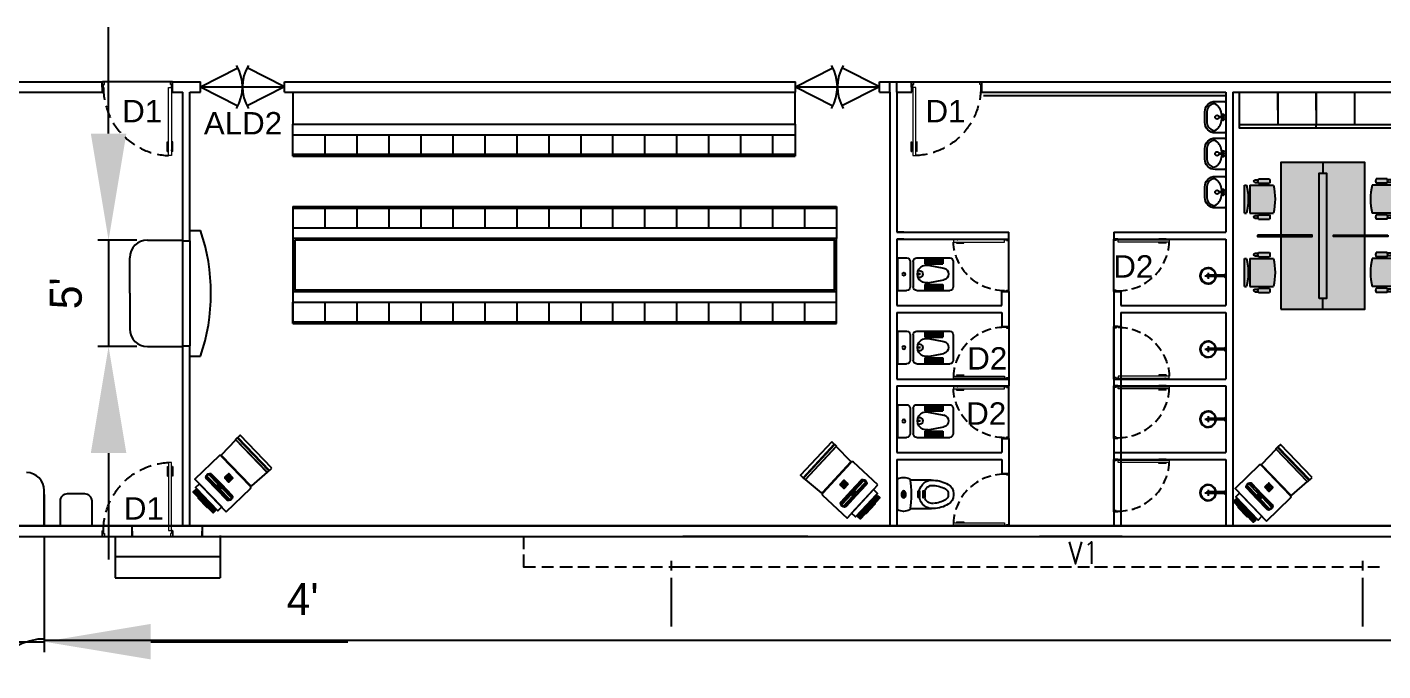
# Model space of a CAD drawing. Header units: millimetres. Extents: x -283029 to -254660, y -24907 to 10674.
# Drawn here: x -279794 to -279030, y -21552 to -21189 of the extents above; entities that cross this region are included whole.
import ezdxf

# ---------------------------------------------------------------- set-up
doc = ezdxf.new("R2010")
doc.units = ezdxf.units.MM
doc.header["$LTSCALE"] = 100
doc.header["$PDMODE"] = 3
doc.linetypes.add('( Hidden )', pattern=[0.375, 0.25, -0.125])
doc.linetypes.add('HIDDEN2', pattern=[0.1875, 0.125, -0.0625])
for name, color, linetype in [('DOOR', 1, 'Continuous'), ('DOORS', 7, 'Continuous'), ('FIX', 8, 'Continuous'), ('FUR SHADE', 254, 'Continuous'), ('FURNITURE', 2, 'Continuous'), ('H', 7, 'Continuous'), ('P', 7, 'Continuous'), ('sanit acces', 4, 'Continuous'), ('SANTEH', 7, 'Continuous'), ('STAIR-', 1, 'Continuous'), ('TEXT', 120, 'Continuous'), ('WALL', 130, 'Continuous'), ('WLL', 3, 'Continuous')]:
    doc.layers.add(name, color=color, linetype=linetype)
doc.styles.add('ROMANS', font='arial.ttf')
doc.dimstyles.new('ISO-25', dxfattribs={"dimtxt": 18, "dimasz": 60, "dimexe": 6, "dimexo": 6, "dimgap": 15, "dimtad": 1, "dimdec": 0, "dimlunit": 3, "dimtxsty": 'Standard', "dimcen": 2.5, "dimclrd": 1, "dimclre": 1, "dimclrt": 1, "dimadec": 0, "dimazin": 0, "dimtfac": 1, "dimtdec": 0, "dimtmove": 0, "dimatfit": 3, "dimfxl": 1, "dimarcsym": 0})

# ---------------------------------------------------------------- blocks, each defined once
blk = doc.blocks.new('DD')
at = {"layer": 'DOOR'}
for p, q in [((-1225486, -1600098), (-1225758, -1600633)), ((-1225486, -1600098), (-1225486, -1601298)), ((-1225486, -1600098), (-1225214, -1600633)), ((-1225486, -1601298), (-1225758, -1600763)), ((-1225486, -1601298), (-1225214, -1600763))]:
    blk.add_line(p, q, dxfattribs=at)
for centre, start, end in [((-1225486, -1600098), 239.3057, 300.6943), ((-1225486, -1601298), 59.3057, 120.6943)]:
    blk.add_arc(centre, 600, start, end, dxfattribs=at)
blk = doc.blocks.new('D 3')
at = {"lineweight": 18}
h = blk.add_hatch(color=256, dxfattribs=at)
h.dxf.hatch_style = 1
h.paths.add_polyline_path([(0.25, 1.25), (0, 1.25), (0, -1.25), (0.25, -1.25)])
h = blk.add_hatch(color=256, dxfattribs=at)
h.dxf.hatch_style = 1
h.paths.add_polyline_path([(35.75, 1.25), (36, 1.25), (36, -1.25), (35.75, -1.25)])
for p, q in [((0, 34), (0, 29)), ((0, 34), (0.25, 34)), ((0, 29), (0.25, 29)), ((0.25, 34), (0.25, 29)), ((0.25, 33.5), (0.75, 33.5)), ((0.25, 33), (0.75, 33)), ((0.75, 33.5), (0.75, 33)), ((2.25, 33.5), (2.25, 33)), ((2.75, 33.5), (2.25, 33.5)), ((2.75, 33), (2.25, 33)), ((2.75, 34), (2.75, 29)), ((3, 34), (2.75, 34)), ((3, 29), (2.75, 29)), ((3, 34), (3, 29)), ((0, 1.25), (0, -1.25)), ((0, 1.25), (0.25, 1.25)), ((0.25, 1.5), (0.25, -1.5)), ((0.25, 1.5), (0.75, 1.5)), ((0.75, 1.5), (0.75, 0)), ((0.75, 0), (1.25, 0)), ((1.25, 0), (1.25, -1.5)), ((34.75, 0), (34.75, -1.5)), ((35.25, 0), (34.75, 0)), ((35.25, 1.5), (35.25, 0)), ((35.75, 1.5), (35.25, 1.5)), ((35.75, 1.5), (35.75, -1.5)), ((36, 1.25), (35.75, 1.25)), ((36, 1.25), (36, -1.25)), ((0, -1.25), (0.25, -1.25)), ((0.25, -1.5), (1.25, -1.5)), ((35.75, -1.5), (34.75, -1.5)), ((36, -1.25), (35.75, -1.25))]:
    blk.add_line(p, q, dxfattribs=at)
blk.add_lwpolyline([(0.75, 1.5), (0.75, 36), (2.25, 36), (2.25, 1.5)], close=True, dxfattribs=at)
at = {"linetype": 'HIDDEN2', "ltscale": 0.5}
blk.add_arc((0.69, 1.48), 34.56, 0.03911, 87.41483, dxfattribs=at)
blk = doc.blocks.new('WCE')
at = {"layer": 'FIX', "color": 0}
for p, q in [((-21080, -3453), (-21080, -2994)), ((-20673, -2944), (-21030, -2944)), ((-20623, -3453), (-20623, -2994)), ((-20995, -3088), (-21080, -3088)), ((-20995, -3116), (-21080, -3116)), ((-20995, -3144), (-21080, -3144)), ((-20995, -3172), (-21080, -3172)), ((-20995, -3200), (-21080, -3200)), ((-20995, -3340), (-20995, -3088)), ((-20975, -3295), (-20933, -3077)), ((-20726, -3295), (-20768, -3077)), ((-20623, -3088), (-20708, -3088)), ((-20708, -3340), (-20708, -3088)), ((-20623, -3116), (-20708, -3116)), ((-20623, -3144), (-20708, -3144)), ((-20623, -3172), (-20708, -3172)), ((-20623, -3200), (-20708, -3200)), ((-20995, -3228), (-21080, -3228)), ((-20995, -3256), (-21080, -3256)), ((-20995, -3284), (-21080, -3284)), ((-20995, -3312), (-21080, -3312)), ((-20995, -3340), (-21080, -3340)), ((-20850, -3404), (-20850, -3434)), ((-20623, -3228), (-20708, -3228)), ((-20623, -3256), (-20708, -3256)), ((-20623, -3284), (-20708, -3284)), ((-20623, -3312), (-20708, -3312)), ((-20623, -3340), (-20708, -3340)), ((-21080, -3724), (-21080, -3596)), ((-20673, -3503), (-21030, -3503)), ((-20673, -3546), (-21030, -3546)), ((-20835, -3419), (-20865, -3419)), ((-20623, -3724), (-20623, -3596)), ((-20623, -3724), (-21080, -3724)), ((-20835, -3724), (-20865, -3724))]:
    blk.add_line(p, q, dxfattribs=at)
blk.add_circle((-20852, -3635), 22.4, dxfattribs=at)
for centre, radius, start, end in [((-21030, -2994), 50, 90, 180), ((-20850, -3093), 84.3, 10.7659, 169.2341), ((-20673, -2994), 50, 0, 90), ((-20850, -3319), 126, 169.2341, 10.7659), ((-20850, -3419), 48.7, 338.1614, 201.8386), ((-21030, -3453), 50, 180, 270), ((-21030, -3596), 50, 90, 180), ((-20673, -3453), 50, 270, 0), ((-20673, -3596), 50, 0, 90)]:
    blk.add_arc(centre, radius, start, end, dxfattribs=at)
blk = doc.blocks.new('EWC')
at = {"layer": 'FIX', "rotation": 90}
blk.add_blockref('WCE', (-3790, 20543), dxfattribs=at)
blk = doc.blocks.new('PP3UU (top)')
at = {"color": 40}
for p, q in [((298, 0), (211, 0)), ((254, -43), (254, 43))]:
    blk.add_line(p, q, dxfattribs=at)
at = {"layer": 'DOOR'}
for p, q in [((0, 30), (0, -30)), ((0, 30), (3, 30)), ((4, -27), (4, 27)), ((10, 22), (10, 0)), ((10, 10), (241, 10)), ((10, -22), (10, 0)), ((0, -30), (3, -30)), ((10, -10), (241, -10))]:
    blk.add_line(p, q, dxfattribs=at)
for radius in [17.1, 14.5]:
    blk.add_circle((254, 0), radius, dxfattribs=at)
for centre, radius, start, end in [((2, 27), 2.41, 358.0282, 62.0821), ((-2, 15), 13.8, 28.3436, 64.2104), ((254, 0), 115, 185.2383, 174.7617), ((254, 0), 111, 185.4105, 174.5895), ((254, 0), 107, 185.6496, 174.3504), ((2, -27), 2.41, 297.9179, 1.9718), ((-2, -15), 13.8, 295.7896, 331.6564)]:
    blk.add_arc(centre, radius, start, end, dxfattribs=at)
blk = doc.blocks.new('A$C01304228')
at = {"layer": 'FIX'}
for p, q in [((0, 463), (0, 22)), ((485, 447), (180, 447)), ((104, 243), (71, 243)), ((315, 288), (293, 288)), ((293, 199), (293, 288)), ((315, 198), (293, 199)), ((315, 198), (315, 288)), ((366, 193), (366, 293)), ((381, 193), (381, 293)), ((390, 198), (390, 288)), ((725, 231), (725, 254)), ((800, 231), (800, 254)), ((482, 39), (180, 39))]:
    blk.add_line(p, q, dxfattribs=at)
blk.add_lwpolyline([(381, 293), (366, 293), (366, 193), (381, 193)], close=True, dxfattribs=at)
for centre, radius, start, end in [((88, 298), 187, 61.7684, 117.9134), ((-916, 245), 1114, 348.4197, 11.2621), ((501, 257), 190, 84.8189, 170.6009), ((490, -24), 471, 60.0931, 86.5877), ((500, 228), 190, 189.0792, 274.8572), ((501, 257), 115, 84.8189, 164.6427), ((500, 228), 115, 195.2296, 274.8572), ((490, -24), 396, 60.0931, 86.5877), ((650, 254), 75, 0, 60.0931), ((650, 231), 75, 299.6189, 0), ((650, 254), 150, 0, 60.0931), ((650, 231), 150, 299.6189, 0), ((87, 187), 187, 242.1924, 297.9134), ((491, 510), 396, 273.1189, 299.6189), ((491, 510), 471, 273.1189, 299.6189)]:
    blk.add_arc(centre, radius, start, end, dxfattribs=at)
blk.add_ellipse((88, 243), major_axis=(0, 50), ratio=0.637446, dxfattribs=at)
blk.add_open_spline([(88, 278), (87, 278), (87, 278), (86, 278), (86, 277), (86, 277), (85, 277), (84, 277), (84, 276), (83, 276), (82, 275), (81, 274), (80, 273), (79, 271), (78, 271), (77, 268), (76, 267), (75, 265), (74, 263), (73, 260), (72, 257), (71, 253), (71, 250), (71, 245), (71, 243), (71, 237), (71, 235), (72, 230), (73, 228), (74, 223), (75, 221), (76, 218), (77, 217), (78, 214), (79, 214), (80, 212), (81, 211), (82, 210), (83, 209), (84, 209), (85, 208), (85, 208), (86, 208), (86, 208), (87, 208), (87, 208), (88, 208), (88, 208), (88, 208), (89, 208), (89, 208), (90, 208), (90, 208), (92, 209), (92, 210), (94, 211), (94, 211), (96, 213), (96, 214), (98, 216), (99, 217), (100, 220), (100, 221), (102, 224), (102, 226), (103, 229), (103, 231), (104, 235), (104, 238), (105, 245), (104, 248), (104, 254), (103, 257), (101, 262), (101, 264), (99, 268), (98, 269), (97, 271), (96, 272), (95, 273), (94, 274), (93, 275), (92, 276), (91, 277), (90, 277), (89, 277), (89, 277), (88, 278), (88, 278), (88, 278), (88, 278), (88, 278)], degree=3, knots=[0, 0, 0, 0, 0.108644, 0.108644, 0.19376, 0.19376, 0.278876, 0.278876, 0.410481, 0.410481, 0.542086, 0.542086, 0.673691, 0.673691, 0.805296, 0.805296, 0.936901, 0.936901, 1.068506, 1.068506, 1.258024, 1.258024, 1.447542, 1.447542, 1.63706, 1.63706, 1.826578, 1.826578, 2.016096, 2.016096, 2.205803, 2.205803, 2.354139, 2.354139, 2.47008, 2.47008, 2.586022, 2.586022, 2.770704, 2.770704, 2.871377, 2.871377, 2.972049, 2.972049, 3.070762, 3.070762, 3.169475, 3.169475, 3.239668, 3.239668, 3.309862, 3.309862, 3.500651, 3.500651, 3.634046, 3.634046, 3.767442, 3.767442, 3.900837, 3.900837, 4.039045, 4.039045, 4.177252, 4.177252, 4.31546, 4.31546, 4.453668, 4.453668, 4.687991, 4.687991, 4.922314, 4.922314, 5.156637, 5.156637, 5.351795, 5.351795, 5.503818, 5.503818, 5.622475, 5.622475, 5.741132, 5.741132, 5.92542, 5.92542, 6.044247, 6.044247, 6.163073, 6.163073, 6.2819, 6.2819, 6.283185, 6.283185, 6.283185, 6.283185], dxfattribs=at)
blk = doc.blocks.new('*D413')
at = {"color": 1, "lineweight": -2, "transparency": 16777216}
for p, q in [((-279747.97, -21249.15), (-279747.97, -21189.15)), ((-279732.08, -21309.15), (-279753.97, -21309.15)), ((-279747.97, -21309.15), (-279747.97, -21369.15)), ((-279732.08, -21369.15), (-279753.97, -21369.15)), ((-279747.97, -21429.15), (-279747.97, -21489.15))]:
    blk.add_line(p, q, dxfattribs=at)
at = {"color": 1, "transparency": 16777216}
for points in [[(-279757.97, -21249.15), (-279737.97, -21249.15), (-279747.97, -21309.15)], [(-279757.97, -21429.15), (-279737.97, -21429.15), (-279747.97, -21369.15)]]:
    blk.add_solid(points, dxfattribs=at)
at = {"layer": 'Defpoints', "color": 0, "transparency": 16777216}
for p in [(-279726.08, -21309.15), (-279747.97, -21369.15), (-279726.08, -21369.15)]:
    blk.add_point(p, dxfattribs=at)
at = {"color": 1, "transparency": 16777216, "insert": (-279771.97, -21339.15), "char_height": 18, "attachment_point": 5, "rotation": 90}
blk.add_mtext("5'", dxfattribs=at)
blk = doc.blocks.new('*D414')
at = {"color": 1, "lineweight": -2, "transparency": 16777216}
for p, q in [((-279832.21, -21476.2), (-279832.21, -21541.44)), ((-279784.21, -21476.2), (-279784.21, -21541.44)), ((-279892.21, -21535.44), (-279952.21, -21535.44)), ((-279832.21, -21535.44), (-279784.21, -21535.44)), ((-279724.21, -21535.44), (-279613.21, -21535.44))]:
    blk.add_line(p, q, dxfattribs=at)
at = {"color": 1, "transparency": 16777216}
for points in [[(-279892.21, -21525.44), (-279892.21, -21545.44), (-279832.21, -21535.44)], [(-279724.21, -21525.44), (-279724.21, -21545.44), (-279784.21, -21535.44)]]:
    blk.add_solid(points, dxfattribs=at)
at = {"layer": 'Defpoints', "color": 0, "transparency": 16777216}
for p in [(-279832.21, -21470.2), (-279784.21, -21470.2), (-279784.21, -21535.44)]:
    blk.add_point(p, dxfattribs=at)
at = {"color": 1, "transparency": 16777216, "insert": (-279638.71, -21511.44), "char_height": 18, "attachment_point": 5}
blk.add_mtext("4'", dxfattribs=at)
blk = doc.blocks.new('CH1')
at = {"layer": 'FUR SHADE', "linetype": 'ByBlock'}
h = blk.add_hatch(color=256, dxfattribs=at)
h.dxf.hatch_style = 1
h.paths.add_polyline_path([(-0.21, 16.63, -0.025167), (-3.82, 16.63), (-3.82, 15.58), (-0.21, 15.58)])
h.paths.add_polyline_path([(6.39, 17.59), (6.39, 18.79), (-10.42, 18.79), (-10.42, 17.59, 0.119037)])
h.paths.add_polyline_path([(6.39, 15.58), (-10.42, 15.58), (-10.42, 1.57, 0.11899), (6.39, 1.57)])
h.paths.add_polyline_path([(-11.42, 10.46, 0.277784), (-14.01, 10.46), (-14.01, 3.98, 0.277784), (-11.42, 3.98)])
h.paths.add_polyline_path([(-11.91, 12.67, 0.639783), (-13.5, 12.68), (-13.5, 10.7, -0.161336), (-11.91, 10.69)])
h.paths.add_polyline_path([(9.99, 10.46, 0.277785), (7.39, 10.46), (7.39, 3.98, 0.277785), (9.99, 3.98)])
h.paths.add_polyline_path([(9.47, 12.68, 0.639787), (7.89, 12.67), (7.89, 10.69, -0.161336), (9.47, 10.7)])
at = {"layer": 'FURNITURE', "color": 5, "extrusion": (-2.44921e-16, -1.22461e-16, -1)}
for p, q in [((-10.42, 18.79), (6.39, 18.79)), ((-10.42, 18.79), (-10.42, 17.59)), ((-3.82, 16.63), (-3.82, 15.58)), ((-0.21, 15.58), (-0.21, 16.63)), ((6.39, 18.79), (6.39, 17.59)), ((-14.01, 10.46), (-14.01, 3.98)), ((-13.5, 12.68), (-13.5, 10.7)), ((-11.91, 12.67), (-11.91, 10.69)), ((-11.42, 10.46), (-11.42, 3.98)), ((-10.42, 15.58), (-10.42, 1.57)), ((6.39, 15.58), (-10.42, 15.58)), ((6.39, 15.58), (6.39, 1.57)), ((7.39, 10.46), (7.39, 3.98)), ((7.89, 12.67), (7.89, 10.69)), ((9.47, 12.68), (9.47, 10.7)), ((9.99, 10.46), (9.99, 3.98))]:
    blk.add_line(p, q, dxfattribs=at)
for centre, radius, start, end in [((2.01, 52.4), 35.81, 256.4233, 283.5767), ((12.72, 8.31), 2.51, 58.95141, 121.0486), ((12.71, 12.31), 0.872, 24.89511, 155.336), ((-8.69, 8.31), 2.51, 58.95133, 121.0487), ((-8.68, 12.31), 0.872, 24.66385, 155.1051), ((12.72, 6.13), 2.51, 238.9513, 301.0486), ((2.02, 36.38), 35.81, 256.4212, 283.564), ((-8.69, 6.13), 2.51, 238.9513, 301.0487)]:
    blk.add_arc(centre, radius, start, end, dxfattribs=at)
blk = doc.blocks.new('A$C0BAE0BED')
at = {"linetype": 'ByBlock'}
h = blk.add_hatch(color=254, dxfattribs=at)
h.dxf.hatch_style = 1
h.paths.add_polyline_path([(357, 26.82), (357, 74.03), (274.32, 74.03), (274.32, 26.82)])
at = {"layer": 'FURNITURE', "color": 74}
for p, q in [((274.32, 50.43, 0), (280.32, 50.43, 0)), ((357, 50.43, 0), (351, 50.43, 0))]:
    blk.add_line(p, q, dxfattribs=at)
at = {"layer": 'FURNITURE', "color": 74, "elevation": 0}
for points in [[(315.23, 87.09), (316.09, 87.09), (316.09, 56.43), (315.23, 56.43)], [(357, 26.82), (357, 74.03), (274.32, 74.03), (274.32, 26.82)], [(351, 48.43), (280.32, 48.43), (280.32, 52.43), (351, 52.43)], [(315.23, 13.76), (316.09, 13.76), (316.09, 44.43), (315.23, 44.43)]]:
    blk.add_lwpolyline(points, close=True, dxfattribs=at)
at = {"layer": 'FURNITURE', "yscale": 0.9428571428579746, "zscale": 0.9428571428579746}
for p, xscale, rotation in [((293.09, 76.75, 0), -0.9428571428579746, 1.148816350944623e-11), ((334.43, 76.75, 0), -0.9428571428579746, 1.148816350944623e-11), ((293.09, 24.11, 0), 0.9428571428579746, 180.0000000000115), ((334.43, 24.11, 0), 0.9428571428579746, 180.0000000000115)]:
    blk.add_blockref('CH1', p, dxfattribs=dict(at, xscale=xscale, rotation=rotation))
blk = doc.blocks.new('s_46')
at = {"ltscale": 600}
h = blk.add_hatch(color=256, dxfattribs=at)
edge = h.paths.add_edge_path()
edge.add_line((13, 62), (14, 54))
edge.add_ellipse((4, 52), major_axis=(-10.1, 0), ratio=1, start_angle=540, end_angle=550.1755, ccw=False)
edge.add_arc((4, 52), 10.1, 270, 360, ccw=False)
edge.add_line((4, 42), (4, 41))
edge.add_line((4, 41), (12, 41))
edge.add_arc((4, 52), 13.4, 664.6981, 766.4848)
h.paths.add_polyline_path([(4, 41), (-3, 41, 0.152567), (4, 39)])
h.paths.add_polyline_path([(12, 41), (4, 41), (4, 39, 0.152567)])
h.paths.add_polyline_path([(-6, 54), (-5, 62, 0.475833), (-3, 41), (4, 41), (4, 42, -0.46724)])
for p, q in [((-6, 52), (-1, 110)), ((-6, 52), (-1, 110)), ((9, 110), (14, 54)), ((14, 52), (9, 110)), ((14, 54), (14, 52))]:
    blk.add_line(p, q, dxfattribs=at)
blk.add_lwpolyline([(-221, 171, -0.414214), (-71, 321), (79, 321, -0.414214), (229, 171), (229, 41), (209, 21), (-201, 21), (-221, 41)], format="xyb", close=True, dxfattribs=at)
blk.add_lwpolyline([(12, 75, 0.181638), (172, 142, 0.326351), (188, 223, 0.289814), (79, 291), (-71, 291, 0.289814), (-179, 223, 0.326351), (-164, 142, 0.181638), (-4, 75)], format="xyb", dxfattribs=at)
for points in [[(-17, 67), (-17, 68), (-17, 68), (-17, 68), (-18, 68), (-18, 68), (-18, 68), (-18, 68), (-18, 68), (-18, 68), (-18, 69), (-19, 69), (-19, 69), (-19, 69), (-19, 69), (-19, 69), (-19, 69), (-19, 69), (-20, 69), (-20, 69), (-20, 69), (-20, 69), (-20, 70), (-21, 70), (-21, 70), (-21, 70), (-21, 70), (-21, 70), (-21, 70), (-22, 70), (-22, 71), (-22, 71), (-22, 71), (-22, 71), (-22, 70), (-23, 70), (-23, 70), (-23, 70), (-23, 70), (-23, 70), (-24, 71), (-24, 71), (-24, 71), (-24, 71), (-24, 71), (-25, 71), (-25, 71), (-25, 71), (-25, 71), (-25, 71), (-25, 71), (-26, 71), (-26, 71), (-26, 71), (-26, 71), (-26, 71), (-27, 71), (-27, 71), (-27, 71), (-27, 71), (-27, 71), (-28, 71), (-28, 71), (-28, 71), (-28, 71), (-28, 71), (-29, 71), (-29, 70), (-29, 70), (-29, 70), (-29, 70), (-30, 70), (-30, 70), (-30, 70), (-31, 70), (-31, 70), (-31, 70), (-31, 69), (-32, 68), (-32, 68), (-33, 68), (-33, 68), (-34, 68), (-34, 68), (-34, 68), (-34, 67), (-34, 67), (-34, 67), (-34, 67), (-35, 67), (-35, 66), (-35, 66), (-35, 66), (-35, 66), (-36, 66), (-36, 66), (-36, 66), (-36, 65), (-36, 65), (-36, 65), (-36, 65), (-36, 65), (-36, 64), (-36, 64), (-36, 64), (-36, 64), (-36, 64), (-37, 64), (-37, 64), (-37, 63), (-37, 63), (-37, 63), (-37, 63), (-37, 63), (-37, 63), (-37, 62), (-37, 62), (-37, 62), (-37, 62), (-37, 62), (-37, 61), (-37, 61), (-37, 61), (-38, 61), (-38, 61), (-38, 61), (-38, 60), (-38, 60), (-38, 60), (-38, 60), (-38, 60), (-38, 59), (-37, 59), (-37, 59), (-37, 59), (-37, 59), (-37, 58), (-38, 58), (-38, 58), (-38, 58), (-38, 58), (-38, 57), (-38, 57), (-38, 57), (-38, 57), (-38, 57), (-37, 57), (-37, 56), (-37, 56), (-37, 56), (-37, 56), (-37, 56), (-37, 55), (-37, 55), (-37, 55), (-37, 55), (-37, 55), (-37, 54), (-37, 54), (-37, 54), (-37, 54), (-37, 54), (-36, 54), (-36, 54), (-36, 53), (-36, 53), (-36, 53), (-36, 53), (-36, 53), (-36, 52), (-36, 52), (-36, 52), (-36, 52), (-36, 52), (-36, 52), (-35, 51), (-35, 51), (-35, 51), (-35, 51), (-35, 51), (-34, 51), (-34, 51), (-34, 51), (-34, 51), (-34, 50), (-34, 50), (-34, 50), (-34, 50), (-34, 50), (-34, 49), (-33, 49), (-33, 49), (-33, 49), (-33, 49), (-33, 49), (-32, 49), (-32, 49), (-32, 49), (-32, 49), (-32, 49), (-32, 49), (-31, 48), (-31, 48), (-31, 48), (-31, 48), (-31, 48), (-31, 48), (-31, 48), (-30, 48), (-30, 48), (-30, 48), (-30, 48), (-30, 48), (-29, 48), (-29, 48), (-29, 47), (-29, 47), (-29, 47), (-28, 47), (-28, 47), (-28, 47), (-28, 47), (-28, 47), (-28, 47), (-27, 47), (-27, 47), (-27, 47), (-27, 47), (-27, 47), (-26, 47), (-26, 47), (-26, 47), (-26, 47), (-26, 47), (-25, 47), (-25, 47), (-25, 47), (-25, 46), (-25, 46), (-25, 47), (-24, 47), (-24, 47), (-24, 47), (-24, 47), (-24, 47), (-23, 47), (-23, 47), (-23, 47), (-23, 47), (-23, 47), (-22, 47), (-22, 47), (-22, 47), (-22, 47), (-22, 47), (-22, 47), (-21, 47), (-21, 47), (-21, 48), (-21, 48), (-21, 48), (-21, 48), (-20, 48), (-20, 48), (-20, 48), (-20, 48), (-20, 48), (-19, 48), (-19, 48), (-19, 48), (-19, 48), (-19, 48), (-19, 49), (-19, 49), (-18, 49), (-18, 49), (-18, 49), (-18, 50), (-18, 50), (-18, 50), (-18, 50), (-17, 50), (-17, 50), (-17, 50), (-17, 50), (-17, 50), (-17, 50), (-16, 50), (-16, 51), (-16, 51), (-16, 51), (-16, 51), (-16, 51), (-16, 52), (-16, 52), (-16, 52), (-16, 52), (-15, 52), (-15, 52), (-15, 52), (-15, 53), (-15, 53), (-15, 53), (-15, 53), (-15, 53), (-15, 53), (-15, 54), (-15, 54), (-15, 54), (-15, 54), (-15, 54), (-14, 55), (-14, 55), (-14, 55), (-14, 55), (-14, 55), (-14, 55), (-14, 56), (-14, 56), (-14, 56), (-14, 56), (-14, 56), (-14, 56), (-14, 57), (-14, 57), (-14, 57), (-14, 57), (-14, 57), (-14, 58), (-14, 58), (-13, 58), (-13, 58), (-13, 58), (-13, 59), (-13, 59), (-13, 59), (-13, 59), (-13, 59), (-13, 60), (-14, 60), (-14, 60), (-14, 60), (-14, 60), (-14, 60), (-14, 61), (-14, 61), (-14, 61), (-14, 61), (-14, 61), (-14, 62), (-14, 62), (-14, 62), (-14, 62), (-14, 62), (-14, 62), (-14, 63), (-14, 63), (-14, 63), (-15, 63), (-15, 63), (-15, 64), (-15, 64), (-15, 64), (-15, 64), (-15, 64), (-15, 65), (-15, 65), (-15, 65), (-15, 65), (-15, 65), (-15, 65), (-15, 65), (-16, 65), (-16, 66), (-16, 66), (-16, 66), (-16, 66), (-16, 66), (-16, 67), (-16, 67), (-16, 67), (-16, 67), (-17, 67), (-17, 67)], [(22, 61), (22, 61), (22, 61), (22, 62), (22, 62), (22, 62), (22, 62), (22, 62), (22, 62), (23, 63), (23, 63), (23, 63), (23, 63), (23, 63), (23, 64), (23, 64), (23, 64), (23, 64), (23, 64), (23, 65), (23, 65), (23, 65), (23, 65), (24, 65), (24, 65), (24, 65), (24, 65), (24, 66), (24, 66), (24, 66), (25, 66), (25, 66), (25, 67), (25, 67), (25, 67), (25, 67), (25, 67), (25, 67), (25, 67), (25, 68), (26, 68), (26, 68), (26, 68), (26, 68), (26, 68), (27, 68), (27, 68), (27, 68), (27, 69), (27, 69), (27, 69), (27, 69), (27, 69), (28, 69), (28, 69), (28, 69), (28, 69), (28, 69), (29, 69), (29, 69), (29, 70), (29, 70), (29, 70), (29, 70), (30, 70), (30, 70), (30, 70), (30, 70), (30, 71), (30, 71), (31, 71), (31, 71), (31, 70), (31, 70), (31, 70), (32, 70), (32, 70), (32, 70), (32, 71), (32, 71), (32, 71), (33, 71), (33, 71), (33, 71), (33, 71), (33, 71), (34, 71), (34, 71), (34, 71), (34, 71), (34, 71), (34, 71), (35, 71), (35, 71), (35, 71), (35, 71), (36, 71), (36, 71), (36, 71), (36, 71), (36, 71), (36, 71), (37, 71), (37, 71), (37, 71), (37, 70), (37, 70), (38, 70), (38, 70), (38, 70), (38, 70), (39, 70), (39, 70), (39, 70), (40, 70), (40, 69), (40, 68), (41, 68), (41, 68), (42, 68), (42, 68), (42, 68), (42, 68), (42, 67), (43, 67), (43, 67), (43, 67), (43, 67), (43, 66), (43, 66), (44, 66), (44, 66), (44, 66), (44, 66), (44, 66), (44, 65), (44, 65), (44, 65), (44, 65), (44, 65), (44, 64), (44, 64), (45, 64), (45, 64), (45, 64), (45, 64), (45, 64), (45, 63), (45, 63), (45, 63), (45, 63), (45, 63), (45, 63), (45, 62), (45, 62), (45, 62), (45, 62), (45, 62), (46, 61), (46, 61), (46, 61), (46, 61), (46, 61), (46, 61), (46, 60), (46, 60), (46, 60), (46, 60), (46, 60), (46, 59), (46, 59), (46, 59), (46, 59), (46, 59), (46, 58), (46, 58), (46, 58), (46, 58), (46, 58), (46, 57), (46, 57), (46, 57), (46, 57), (46, 57), (46, 57), (46, 56), (46, 56), (45, 56), (45, 56), (45, 56), (45, 55), (45, 55), (45, 55), (45, 55), (45, 55), (45, 54), (45, 54), (45, 54), (45, 54), (45, 54), (45, 54), (45, 54), (45, 53), (44, 53), (44, 53), (44, 53), (44, 53), (44, 52), (44, 52), (44, 52), (44, 52), (44, 52), (44, 52), (44, 51), (44, 51), (43, 51), (43, 51), (43, 51), (43, 51), (43, 51), (43, 51), (42, 51), (42, 50), (42, 50), (42, 50), (42, 50), (42, 50), (42, 49), (42, 49), (42, 49), (41, 49), (41, 49), (41, 49), (41, 49), (41, 49), (40, 49), (40, 49), (40, 49), (40, 49), (40, 48), (40, 48), (40, 48), (39, 48), (39, 48), (39, 48), (39, 48), (39, 48), (39, 48), (38, 48), (38, 48), (38, 48), (38, 48), (38, 48), (37, 47), (37, 47), (37, 47), (37, 47), (37, 47), (37, 47), (36, 47), (36, 47), (36, 47), (36, 47), (36, 47), (36, 47), (35, 47), (35, 47), (35, 47), (35, 47), (34, 47), (34, 47), (34, 47), (34, 47), (34, 47), (34, 47), (33, 46), (33, 46), (33, 47), (33, 47), (33, 47), (32, 47), (32, 47), (32, 47), (32, 47), (32, 47), (32, 47), (31, 47), (31, 47), (31, 47), (31, 47), (31, 47), (30, 47), (30, 47), (30, 47), (30, 47), (30, 47), (30, 48), (29, 48), (29, 48), (29, 48), (29, 48), (29, 48), (29, 48), (28, 48), (28, 48), (28, 48), (28, 48), (28, 48), (27, 48), (27, 48), (27, 49), (27, 49), (27, 49), (27, 49), (27, 49), (27, 50), (26, 50), (26, 50), (26, 50), (26, 50), (26, 50), (25, 50), (25, 50), (25, 50), (25, 50), (25, 50), (25, 51), (25, 51), (25, 51), (25, 51), (25, 51), (24, 52), (24, 52), (24, 52), (24, 52), (24, 52), (24, 52), (24, 52), (23, 53), (23, 53), (23, 53), (23, 53), (23, 53), (23, 53), (23, 54), (23, 54), (23, 54), (23, 54), (23, 54), (23, 55), (23, 55), (23, 55), (22, 55), (22, 55), (22, 55), (22, 56), (22, 56), (22, 56), (22, 56), (22, 56), (22, 56), (22, 57), (22, 57), (22, 57), (22, 57), (22, 57), (22, 58), (22, 58), (22, 58), (22, 58), (22, 58), (22, 59), (22, 59), (22, 59), (22, 59), (22, 59), (22, 60), (22, 60), (22, 60), (22, 60), (22, 60), (22, 60), (22, 61), (22, 61)]]:
    blk.add_lwpolyline(points, close=True, dxfattribs=at)
blk.add_circle((4, 146), 28, dxfattribs=at)
for centre, radius, start, end in [((4, 52), 10.1, 169.8245, 0), ((4, 108), 5.42, 24.6783, 155.3217)]:
    blk.add_arc(centre, radius, start, end, dxfattribs=at)
for centre, major_axis, ratio, start_param, end_param in [((4, 52), (-10.1, 0), 1, 6.10559, 9.602373), ((4, 110), (-4.93, 0), 0.641024, 3.141593, 6.283185)]:
    blk.add_ellipse(centre, major_axis=major_axis, ratio=ratio, start_param=start_param, end_param=end_param, dxfattribs=at)
blk = doc.blocks.new('ccyv')
at = {"color": 6}
for p, q in [((-151.8, 392.6), (-185.2, 392)), ((-140.2, 392), (-185.2, 391.2)), ((-140.2, 391.2), (-185.2, 390.4)), ((-140.2, 390.3), (-185.2, 389.5)), ((-140.2, 389.5), (-185.2, 388.7)), ((-140.2, 388.7), (-185.2, 387.9)), ((-140.2, 387.8), (-185.2, 387)), ((-166.6, 339), (-167.6, 339.5)), ((-166.6, 332.5), (-167.6, 332)), ((-166.2, 339.4), (-166.7, 340.5)), ((-166.2, 332), (-166.7, 331)), ((-159.2, 339.4), (-158.6, 340.5)), ((-159.2, 332), (-158.6, 331)), ((-158.7, 339), (-157.7, 339.5)), ((-158.7, 332.5), (-157.7, 332))]:
    blk.add_line(p, q, dxfattribs=at)
for points in [[(-185.6, 387), (-185.6, 392.6), (-139.8, 392.6), (-139.8, 387)], [(-173.5, 392.6), (-172.8, 393.5), (-152.7, 393.5), (-151.8, 392.6)], [(-188.4, 376.1), (-188.4, 384.8), (-136.9, 384.8), (-136.9, 376.1)], [(-140.7, 384.8), (-140.7, 387), (-184.6, 387), (-184.6, 384.8)], [(-195.3, 320.2), (-195.8, 319.3), (-129.5, 319.3), (-130, 320.2)], [(-199.1, 285.3), (-126.2, 285.3), (-126, 281.7), (-199.3, 281.7)], [(-126, 280.5), (-199.3, 280.5), (-198.1, 281.7), (-127.2, 281.7)], [(-199.3, 275), (-126, 275), (-126, 280.5), (-199.3, 280.5)]]:
    blk.add_lwpolyline(points, close=True, dxfattribs=at)
for points in [[(-198.9, 376.1), (-198.9, 322.5, 0.414214), (-196.6, 320.2), (-128.8, 320.2, 0.414214), (-126.5, 322.5), (-126.5, 376.1)], [(-162.7, 362.3), (-139.2, 362.3, -0.223517), (-136.4, 361, -0.360044), (-136.4, 352.7, -0.223517), (-139.2, 351.4), (-162.7, 351.4), (-186.2, 351.4, -0.223517), (-188.9, 352.7, -0.360044), (-188.9, 361, -0.223517), (-186.2, 362.3)], [(-162.7, 352.6), (-186.2, 352.6, -0.223517), (-187.9, 353.5, -0.360044), (-187.9, 360.2, -0.223517), (-186.2, 361), (-162.7, 361), (-139.2, 361, -0.223517), (-137.4, 360.2, -0.360044), (-137.4, 353.5, -0.223517), (-139.2, 352.6)], [(-167.6, 335.7), (-167.6, 332, 0.414214), (-166.7, 331), (-158.6, 331, 0.414214), (-157.7, 332), (-157.7, 335.7), (-157.7, 339.5, 0.414214), (-158.6, 340.5), (-166.7, 340.5, 0.414214), (-167.6, 339.5)], [(-166.6, 335.7), (-166.6, 339, -0.414214), (-166.2, 339.4), (-159.2, 339.4, -0.414214), (-158.7, 339), (-158.7, 335.7), (-158.7, 332.5, -0.414214), (-159.2, 332), (-166.2, 332, -0.414214), (-166.6, 332.5)], [(-198.7, 285.3), (-197, 318.4, -0.39915), (-196.1, 319.3), (-129.2, 319.3, -0.39915), (-128.3, 318.4), (-126.6, 285.3)]]:
    blk.add_lwpolyline(points, format="xyb", close=True, dxfattribs=at)
for points in [[(-188.8, 358.8), (-166.6, 358.8), (-166.6, 354.9), (-188.8, 354.9)], [(-136.5, 358.8), (-158.5, 358.8), (-158.5, 354.9), (-136.5, 354.9)]]:
    blk.add_lwpolyline(points, dxfattribs=at)
for centre, radius in [((-162.7, 356.8), 3.29), ((-162.7, 356.8), 1.54), ((-162.7, 335.7), 3.29), ((-162.7, 335.7), 1.54)]:
    blk.add_circle(centre, radius, dxfattribs=at)

msp = doc.modelspace()

# ---------------------------------------------------------------- hatches: boundary and pattern name
at = {"layer": 'H', "linetype": 'Continuous'}
msp.add_hatch(color=256, dxfattribs=at).paths.add_polyline_path([(-279695.35, -21476.15), (-279695.35, -21473.17), (-279694.74, -21476.15), (-279695.35, -21476.15)])

# ---------------------------------------------------------------- linework, layer by layer
at = {"color": 3}
for p, q in [((-279307.99, -21225.83), (-279307.99, -21219.92)), ((-279304.05, -21225.83), (-279304.05, -21219.92)), ((-279644.12, -21261.83), (-279644.12, -21243.83)), ((-279644.12, -21249.83), (-279361.32, -21249.83)), ((-279644.12, -21260.83), (-279361.32, -21260.83)), ((-279644.12, -21290.2), (-279338.12, -21290.2)), ((-279644.12, -21290.2), (-279644.12, -21308.2)), ((-279644.12, -21290.2), (-279338.12, -21290.2)), ((-279644.12, -21291.2), (-279338.12, -21291.2)), ((-279338.12, -21290.2), (-279338.12, -21308.2)), ((-279644.12, -21302.2), (-279338.12, -21302.2)), ((-279644.12, -21338.2), (-279644.12, -21356.2)), ((-279338.12, -21356.2), (-279338.12, -21338.2)), ((-279644.12, -21356.2), (-279644.12, -21344.2)), ((-279644.12, -21344.2), (-279338.12, -21344.2)), ((-279644.12, -21355.2), (-279338.12, -21355.2)), ((-279644.12, -21356.2), (-279338.12, -21356.2))]:
    msp.add_line(p, q, dxfattribs=at)
for p, q in [((-279644.12, -21225.83), (-279644.12, -21243.83)), ((-279361.32, -21243.83), (-279361.32, -21225.83)), ((-279089.54, -21235.97), (-279089.54, -21225.83)), ((-279089.54, -21225.83), (-279089.54, -21244.11)), ((-279067.93, -21235.97), (-279067.93, -21225.83)), ((-279067.93, -21225.83), (-279067.93, -21244.11)), ((-279046.31, -21225.83), (-279046.31, -21244.11)), ((-279644.12, -21243.83), (-279361.32, -21243.83)), ((-279361.32, -21243.83), (-279361.32, -21261.83)), ((-279111.15, -21246.11), (-279111.15, -21244.11)), ((-279111.15, -21244.11), (-279024.7, -21244.11)), ((-279626.12, -21249.83), (-279626.12, -21261.83)), ((-279608.12, -21249.83), (-279608.12, -21261.83)), ((-279590.12, -21249.83), (-279590.12, -21261.83)), ((-279572.12, -21249.83), (-279572.12, -21261.83)), ((-279554.12, -21249.83), (-279554.12, -21261.83)), ((-279536.12, -21249.83), (-279536.12, -21261.83)), ((-279518.12, -21249.83), (-279518.12, -21261.83)), ((-279500.12, -21249.83), (-279500.12, -21261.83)), ((-279482.12, -21249.83), (-279482.12, -21261.83)), ((-279464.12, -21249.83), (-279464.12, -21261.83)), ((-279446.12, -21249.83), (-279446.12, -21261.83)), ((-279428.12, -21249.83), (-279428.12, -21261.83)), ((-279410.12, -21249.83), (-279410.12, -21261.83)), ((-279392.12, -21249.83), (-279392.12, -21261.83)), ((-279374.12, -21249.83), (-279374.12, -21261.83)), ((-279644.12, -21261.83), (-279361.32, -21261.83)), ((-279644.12, -21290.2), (-279626.12, -21290.2)), ((-279626.12, -21290.2), (-279626.12, -21302.2)), ((-279608.12, -21290.2), (-279608.12, -21302.2)), ((-279590.12, -21290.2), (-279590.12, -21302.2)), ((-279572.12, -21290.2), (-279572.12, -21302.2)), ((-279554.12, -21290.2), (-279554.12, -21302.2)), ((-279536.12, -21290.2), (-279536.12, -21302.2)), ((-279518.12, -21290.2), (-279518.12, -21302.2)), ((-279500.12, -21290.2), (-279500.12, -21302.2)), ((-279482.12, -21290.2), (-279482.12, -21302.2)), ((-279464.12, -21290.2), (-279464.12, -21302.2)), ((-279446.12, -21290.2), (-279446.12, -21302.2)), ((-279428.12, -21290.2), (-279428.12, -21302.2)), ((-279410.12, -21290.2), (-279410.12, -21302.2)), ((-279392.12, -21290.2), (-279392.12, -21302.2)), ((-279374.12, -21290.2), (-279374.12, -21302.2)), ((-279356.12, -21290.2), (-279356.12, -21302.2)), ((-279338.12, -21290.2), (-279338.12, -21302.2)), ((-279726.08, -21309.15), (-279706.08, -21309.15)), ((-279240.99, -21308.6), (-279240.99, -21304.66)), ((-279736.08, -21339.15), (-279736.08, -21319.15)), ((-279736.08, -21339.15), (-279736.08, -21359.15)), ((-279626.12, -21344.2), (-279626.12, -21356.2)), ((-279608.12, -21344.2), (-279608.12, -21356.2)), ((-279590.12, -21344.2), (-279590.12, -21356.2)), ((-279572.12, -21344.2), (-279572.12, -21356.2)), ((-279554.12, -21344.2), (-279554.12, -21356.2)), ((-279536.12, -21344.2), (-279536.12, -21356.2)), ((-279518.12, -21344.2), (-279518.12, -21356.2)), ((-279500.12, -21344.2), (-279500.12, -21356.2)), ((-279482.12, -21344.2), (-279482.12, -21356.2)), ((-279464.12, -21344.2), (-279464.12, -21356.2)), ((-279446.12, -21344.2), (-279446.12, -21356.2)), ((-279428.12, -21344.2), (-279428.12, -21356.2)), ((-279410.12, -21344.2), (-279410.12, -21356.2)), ((-279392.12, -21344.2), (-279392.12, -21356.2)), ((-279374.12, -21344.2), (-279374.12, -21356.2)), ((-279356.12, -21344.2), (-279356.12, -21356.2)), ((-279181.87, -21357.87), (-279181.87, -21432.75)), ((-279177.93, -21357.87), (-279177.93, -21432.75)), ((-279726.08, -21369.15), (-279706.08, -21369.15)), ((-279181.87, -21399.25), (-279181.87, -21470.2)), ((-279177.93, -21399.25), (-279177.93, -21470.2)), ((-279784.21, -21470.19), (-279784.21, -21450.19)), ((-280607.04, -21470.2), (-278964.91, -21470.2)), ((-280607.04, -21470.2), (-279093.32, -21470.2)), ((-280602.85, -21476.15), (-278659.02, -21476.15)), ((-278890.33, -21470.2), (-280185.23, -21470.2)), ((-280185.23, -21476.11), (-278831.21, -21476.11)), ((-278680.91, -21470.2), (-279975.82, -21470.2)), ((-279975.82, -21476.11), (-278621.79, -21476.11)), ((-279180.13, -21470.2), (-279204.13, -21470.2)), ((-279114.86, -21470.2), (-278889.21, -21470.2)), ((-279114.86, -21470.2), (-279002.04, -21470.2))]:
    msp.add_line(p, q)
at = {"color": 2}
msp.add_line((-279067.93, -21246.11), (-279067.93, -21244.11), dxfattribs=at)
for points in [[(-279111.15, -21225.83), (-279024.7, -21225.83), (-279024.7, -21246.11), (-279111.15, -21246.11)], [(-279111.15, -21244.11), (-279024.7, -21244.11), (-279024.7, -21246.11), (-279111.15, -21246.11)]]:
    msp.add_lwpolyline(points, close=True, dxfattribs=at)
for points in [[(-279644.12, -21308.2), (-279644.12, -21338.2), (-279338.12, -21338.2), (-279338.12, -21308.2)], [(-279643.12, -21309.2), (-279643.12, -21337.2), (-279339.12, -21337.2), (-279339.12, -21309.2)]]:
    msp.add_lwpolyline(points, close=True)
msp.add_lwpolyline([(-279775.31, -21470.2), (-279757.31, -21470.2), (-279757.31, -21456.2, 0.414214), (-279761.31, -21452.2), (-279771.31, -21452.2, 0.414214), (-279775.31, -21456.2)], format="xyb", close=True)
for centre, start, end in [((-279726.08, -21319.15), 90, 180), ((-279726.08, -21359.15), 180, 270), ((-279794.21, -21450.19), 0, 90)]:
    msp.add_arc(centre, 10, start, end)
at = {"layer": 'DOOR'}
for p, q in [((-279711.99, -21219.92), (-279751.41, -21219.92)), ((-279295.65, -21219.92), (-279256.24, -21219.92)), ((-279118.8, -21227.8), (-279255.25, -21227.8)), ((-279702.14, -21303.67), (-279696.23, -21303.67)), ((-279240.99, -21338.16), (-279240.99, -21308.6)), ((-279181.87, -21338.16), (-279181.87, -21308.6)), ((-279240.99, -21357.87), (-279240.99, -21387.43)), ((-279181.87, -21387.43), (-279181.87, -21357.87)), ((-279702.14, -21374.62), (-279696.23, -21374.62)), ((-279240.99, -21420.93), (-279240.99, -21391.37)), ((-279181.87, -21420.93), (-279181.87, -21391.37)), ((-279181.87, -21462.32), (-279181.87, -21432.75)), ((-279240.99, -21440.64), (-279240.99, -21470.2))]:
    msp.add_line(p, q, dxfattribs=at)
msp.add_arc((-279799.76, -21339.15), 109.44, 341.0868, 18.9132, dxfattribs=at)
at = {"layer": 'P'}
for points in [[(-279744.23, -21476.15), (-279734.7, -21476.15)], [(-279744.23, -21476.15), (-279744.23, -21499.41)], [(-279738.28, -21470.2), (-279734.7, -21470.2)], [(-279734.7, -21476.15), (-279734.7, -21470.2)], [(-279734.7, -21473.17), (-279734.7, -21475.57), (-279734.7, -21475.57), (-279734.7, -21473.17), (-279734.7, -21475.57), (-279734.7, -21473.17)], [(-279734.7, -21473.17), (-279734.7, -21476.15)], [(-279734.7, -21473.17), (-279734.7, -21475.57)], [(-279734.7, -21476.15), (-279695.35, -21476.15)], [(-279689.37, -21470.2), (-279695.35, -21470.2)], [(-279695.35, -21470.2), (-279695.35, -21476.15)], [(-279695.35, -21473.17), (-279695.35, -21475.57), (-279695.35, -21473.17), (-279695.35, -21475.57), (-279695.35, -21475.57), (-279695.35, -21473.17)], [(-279695.35, -21473.17), (-279695.35, -21476.15)], [(-279695.35, -21473.17), (-279695.35, -21475.57)], [(-279695.35, -21476.15), (-279508.11, -21476.15)], [(-279514.09, -21470.2), (-279685.82, -21470.2)], [(-279685.21, -21475.57), (-279685.21, -21499.41)], [(-279514.09, -21483.31), (-279514.09, -21476.15)], [(-279508.11, -21476.15), (-279438.34, -21476.15)], [(-279354.27, -21476.15), (-279424.65, -21476.15)], [(-279354.27, -21476.15), (-279223.68, -21476.15)], [(-279296.43, -21470.2), (-279348.93, -21470.2)], [(-279233.82, -21470.2), (-279292.27, -21470.2)], [(-279223.68, -21470.2), (-279229.67, -21470.2)], [(-279177.2, -21470.2), (-279223.68, -21470.2)], [(-279177.2, -21476.15), (-279223.68, -21476.15)], [(-279109.22, -21470.2), (-279177.2, -21470.2)], [(-279177.2, -21476.15), (-279048.41, -21476.15)], [(-279048.41, -21470.2), (-279105.03, -21470.2)], [(-279206.98, -21479.16), (-279203.43, -21491.66), (-279199.85, -21479.16)], [(-279196.27, -21480.95), (-279194.48, -21479.16), (-279194.48, -21491.66)], [(-279744.23, -21487.51), (-279685.21, -21487.51)], [(-279507.5, -21493.46), (-279514.09, -21493.46), (-279514.09, -21486.29)], [(-279431.21, -21489.87), (-279431.21, -21495.25)], [(-279041.85, -21489.87), (-279041.85, -21495.25)], [(-279744.23, -21499.41), (-279685.21, -21499.41)], [(-279497.39, -21493.46), (-279503.95, -21493.46)], [(-279486.64, -21493.46), (-279493.81, -21493.46)], [(-279477.11, -21493.46), (-279483.67, -21493.46)], [(-279466.36, -21493.46), (-279473.53, -21493.46)], [(-279456.25, -21493.46), (-279462.81, -21493.46)], [(-279446.11, -21493.46), (-279452.67, -21493.46)], [(-279435.97, -21493.46), (-279442.53, -21493.46)], [(-279420.46, -21493.46), (-279425.83, -21493.46), (-279432.39, -21493.46)], [(-279431.21, -21499.41), (-279431.21, -21526.85)], [(-279410.31, -21493.46), (-279417.48, -21493.46)], [(-279400.17, -21493.46), (-279407.34, -21493.46)], [(-279390.07, -21493.46), (-279396.62, -21493.46)], [(-279379.93, -21493.46), (-279386.48, -21493.46)], [(-279369.78, -21493.46), (-279376.34, -21493.46)], [(-279359.64, -21493.46), (-279366.2, -21493.46)], [(-279348.93, -21493.46), (-279356.06, -21493.46)], [(-279338.79, -21493.46), (-279345.34, -21493.46)], [(-279328.64, -21493.46), (-279335.78, -21493.46)], [(-279318.5, -21493.46), (-279325.06, -21493.46)], [(-279308.36, -21493.46), (-279314.92, -21493.46)], [(-279298.22, -21493.46), (-279304.78, -21493.46)], [(-279287.51, -21493.46), (-279294.64, -21493.46)], [(-279277.36, -21493.46), (-279284.53, -21493.46)], [(-279267.22, -21493.46), (-279273.78, -21493.46)], [(-279257.08, -21493.46), (-279264.25, -21493.46)], [(-279246.94, -21493.46), (-279253.5, -21493.46)], [(-279236.22, -21493.46), (-279243.36, -21493.46)], [(-279226.69, -21493.46), (-279233.25, -21493.46)], [(-279215.94, -21493.46), (-279223.11, -21493.46)], [(-279205.8, -21493.46), (-279212.97, -21493.46)], [(-279195.66, -21493.46), (-279202.22, -21493.46)], [(-279185.52, -21493.46), (-279192.69, -21493.46)], [(-279175.41, -21493.46), (-279181.97, -21493.46)], [(-279164.66, -21493.46), (-279171.83, -21493.46)], [(-279155.13, -21493.46), (-279161.69, -21493.46)], [(-279144.38, -21493.46), (-279151.55, -21493.46)], [(-279134.27, -21493.46), (-279141.4, -21493.46)], [(-279124.13, -21493.46), (-279130.69, -21493.46)], [(-279113.99, -21493.46), (-279121.12, -21493.46)], [(-279103.85, -21493.46), (-279110.41, -21493.46)], [(-279093.1, -21493.46), (-279100.26, -21493.46)], [(-279083.57, -21493.46), (-279090.12, -21493.46)], [(-279072.85, -21493.46), (-279079.98, -21493.46)], [(-279062.71, -21493.46), (-279069.88, -21493.46)], [(-279052.57, -21493.46), (-279059.13, -21493.46)], [(-279042.43, -21493.46), (-279048.98, -21493.46)], [(-279041.85, -21499.41), (-279041.85, -21526.85)], [(-279032.29, -21493.46), (-279038.84, -21493.46)], [(-279784.19, -21533.99), (-279787.77, -21533.99), (-279792.54, -21535.2), (-279796.69, -21536.39), (-279800.89, -21538.79), (-279804.47, -21541.15), (-279807.44, -21544.13), (-279810.42, -21548.32), (-279812.82, -21551.9)], [(-279784.19, -21533.99), (-279787.77, -21533.99), (-279792.54, -21535.2), (-279796.69, -21536.39), (-279800.89, -21538.79), (-279804.47, -21541.15), (-279807.44, -21544.13), (-279810.42, -21548.32), (-279812.82, -21551.9)], [(-279784.19, -21533.99), (-279787.77, -21533.99), (-279792.54, -21535.2), (-279796.69, -21536.39), (-279800.89, -21538.79), (-279804.47, -21541.15), (-279807.44, -21544.13), (-279810.42, -21548.32), (-279812.82, -21551.9)], [(-279784.19, -21534.6), (-278684.68, -21534.6)]]:
    msp.add_lwpolyline(points, dxfattribs=at)
at = {"layer": 'STAIR-', "color": 1, "linetype": '( Hidden )', "ltscale": 1000}
for p, q in [((-279706.08, -21368.71), (-279706.08, -21309.58)), ((-279702.14, -21309.58), (-279702.14, -21368.71))]:
    msp.add_line(p, q, dxfattribs=at)
at = {"layer": 'WALL'}
for p, q in [((-279751.41, -21225.83), (-279751.41, -21219.92)), ((-279711.99, -21225.83), (-279711.99, -21219.92)), ((-279696.23, -21225.83), (-279696.23, -21219.92)), ((-279648.93, -21225.83), (-279648.93, -21219.92)), ((-279361.2, -21225.83), (-279361.2, -21219.92)), ((-279313.91, -21219.92), (-279295.65, -21219.92)), ((-279313.91, -21225.83), (-279313.91, -21219.92)), ((-279295.65, -21225.83), (-279295.65, -21219.92)), ((-279256.24, -21219.92), (-278934.54, -21219.92)), ((-279256.24, -21225.83), (-279256.24, -21219.92)), ((-279706.08, -21309.58), (-279706.08, -21225.83)), ((-279702.14, -21309.58), (-279702.14, -21225.83)), ((-279648.93, -21225.83), (-279361.2, -21225.83)), ((-279313.91, -21225.83), (-279307.99, -21225.83)), ((-279307.99, -21225.83), (-279307.99, -21470.2)), ((-279304.05, -21225.83), (-279295.65, -21225.83)), ((-279304.05, -21225.83), (-279304.05, -21304.66)), ((-279256.24, -21225.83), (-279118.8, -21225.83)), ((-279118.8, -21225.83), (-279118.8, -21304.66)), ((-279114.86, -21225.83), (-278934.54, -21225.83)), ((-279114.86, -21225.83), (-279114.86, -21470.2)), ((-279304.05, -21304.66), (-279240.99, -21304.66)), ((-279300.11, -21304.66), (-279304.05, -21304.66)), ((-279304.05, -21308.6), (-279304.05, -21346.04)), ((-279304.05, -21308.6), (-279240.99, -21308.6)), ((-279300.11, -21308.6), (-279304.05, -21308.6)), ((-279181.87, -21304.66), (-279181.87, -21308.6)), ((-279181.87, -21304.66), (-279118.8, -21304.66)), ((-279181.87, -21308.6), (-279118.8, -21308.6)), ((-279118.8, -21308.6), (-279118.8, -21346.04)), ((-279706.08, -21309.58), (-279702.14, -21309.58)), ((-279244.93, -21346.04), (-279244.93, -21338.16)), ((-279244.93, -21338.16), (-279240.99, -21338.16)), ((-279240.99, -21338.16), (-279240.99, -21357.87)), ((-279181.87, -21338.16), (-279181.87, -21357.87)), ((-279181.87, -21338.16), (-279177.93, -21338.16)), ((-279177.93, -21338.16), (-279177.93, -21346.04)), ((-279304.05, -21346.04), (-279244.93, -21346.04)), ((-279177.93, -21346.04), (-279118.8, -21346.04)), ((-279304.05, -21349.98), (-279304.05, -21387.43)), ((-279304.05, -21349.98), (-279244.93, -21349.98)), ((-279244.93, -21349.98), (-279244.93, -21357.87)), ((-279177.93, -21349.98), (-279177.93, -21357.87)), ((-279177.93, -21349.98), (-279118.8, -21349.98)), ((-279118.8, -21349.98), (-279118.8, -21387.43)), ((-279244.93, -21357.87), (-279240.99, -21357.87)), ((-279181.87, -21357.87), (-279177.93, -21357.87)), ((-279706.08, -21368.71), (-279702.14, -21368.71)), ((-279706.08, -21470.2), (-279706.08, -21368.71)), ((-279702.14, -21470.2), (-279702.14, -21368.71)), ((-279304.05, -21387.43), (-279240.99, -21387.43)), ((-279304.05, -21391.37), (-279304.05, -21428.81)), ((-279304.05, -21391.37), (-279240.99, -21391.37)), ((-279240.99, -21387.43), (-279240.99, -21391.37)), ((-279181.87, -21387.43), (-279181.87, -21391.37)), ((-279181.87, -21387.43), (-279118.8, -21387.43)), ((-279181.87, -21391.37), (-279118.8, -21391.37)), ((-279118.8, -21391.37), (-279118.8, -21428.81)), ((-279244.93, -21420.93), (-279244.93, -21428.81)), ((-279244.93, -21420.93), (-279240.99, -21420.93)), ((-279240.99, -21420.93), (-279240.99, -21440.64)), ((-279304.05, -21428.81), (-279244.93, -21428.81)), ((-279181.87, -21428.81), (-279118.8, -21428.81)), ((-279304.05, -21432.75), (-279304.05, -21470.2)), ((-279304.05, -21432.75), (-279244.93, -21432.75)), ((-279244.93, -21432.75), (-279244.93, -21440.64)), ((-279181.87, -21432.75), (-279118.8, -21432.75)), ((-279118.8, -21432.75), (-279118.8, -21470.2)), ((-279244.93, -21440.64), (-279240.99, -21440.64)), ((-279784.21, -21452.46), (-279784.21, -21470.19)), ((-279181.87, -21470.2), (-279118.8, -21470.2))]:
    msp.add_line(p, q, dxfattribs=at)
for points in [[(-279918.92, -21219.92), (-279826.3, -21219.92), (-279751.41, -21219.92)], [(-279711.99, -21219.92), (-279696.23, -21219.92)], [(-279648.93, -21219.92), (-279495.21, -21219.92), (-279361.2, -21219.92)], [(-279832.21, -21225.83), (-279751.41, -21225.83)], [(-279711.99, -21225.83), (-279706.08, -21225.83)], [(-279702.14, -21225.83), (-279696.23, -21225.83)]]:
    msp.add_lwpolyline(points, dxfattribs=at)

# ---------------------------------------------------------------- block references
at = {"linetype": 'Continuous', "xscale": 1.00113141457341, "yscale": 1.00113141457341, "zscale": 1.00113141457341, "rotation": 269.9999999999885}
msp.add_blockref('A$C0BAE0BED', (-279114.67, -20990.73, 0), dxfattribs=at)
at = {"color": 3, "xscale": 0.352172715904733, "yscale": 0.352172715904733, "zscale": 0.352172715904733}
for p, rotation in [((-279634.89, -21319.85), 133.9225751896008), ((-279459.48, -21408.44), 227.1866063857455), ((-279049.09, -21325.14), 133.9225751896008)]:
    msp.add_blockref('ccyv', p, dxfattribs=dict(at, rotation=rotation))
at = {"layer": 'DOOR', "xscale": 0.03941462262100041, "yscale": 0.03941462262100041, "zscale": 0.03941462262100041, "rotation": 89.9999999999988}
for p in [(-342763.49, 27079.19), (-342428.47, 27079.19)]:
    msp.add_blockref('DD', p, dxfattribs=at)
at = {"layer": 'DOORS'}
for p, xscale, yscale, zscale, rotation in [((-279711.72, -21221.58), 1.110271060601418, 1.110271060601418, 1.110271060601418, 179.997752696126), ((-279295.93, -21221.58), -1.110271060601416, 1.110271060601417, 1.110271060601417, 180.0022473038116), ((-279242.24, -21308.39), -0.8327032948097594, 0.8327032948097594, 0.8327032948097594, 89.99999999926435), ((-279180.62, -21308.39), 0.8327032948097594, 0.8327032948097594, 0.8327032948097594, 270.0000000001692), ((-279242.24, -21387.64), 0.8327032948097594, 0.8327032948097594, 0.8327032948097594, 90.00000000064992), ((-279180.62, -21387.64), -0.8327032948097594, 0.8327032948097594, 0.8327032948097594, 269.9999999998309), ((-279242.24, -21391.16), -0.8327032948097594, 0.8327032948097594, 0.8327032948097594, 89.9999999992972), ((-279180.62, -21391.16), 0.8327032948097594, 0.8327032948097594, 0.8327032948097594, 270.0000000001692), ((-279711.72, -21474.45), -1.110271060601418, 1.110271060601417, 1.110271060601417, 0.002247303890099417), ((-279180.62, -21432.55), 0.8327032948097594, 0.8327032948097594, 0.8327032948097594, 270.0000000001692), ((-279242.24, -21470.41), 0.8327032948097594, 0.8327032948097594, 0.8327032948097594, 90.00000000061895)]:
    msp.add_blockref('D 3', p, dxfattribs=dict(at, xscale=xscale, yscale=yscale, zscale=zscale, rotation=rotation))
at = {"layer": 'sanit acces', "xscale": 0.03941462262100041, "yscale": 0.03941462262100041, "zscale": 0.03941462262100041, "rotation": 180}
for p in [(-279118.8, -21329.29), (-279118.8, -21370.68), (-279118.8, -21410.09), (-279118.8, -21451.48)]:
    msp.add_blockref('PP3UU (top)', p, dxfattribs=at)
at = {"layer": 'SANTEH', "xscale": 0.03941462262100041, "yscale": 0.03941462262100041, "zscale": 0.03941462262100041, "rotation": 90}
for p in [(-279117.97, -21240.04), (-279117.97, -21260.69), (-279117.97, -21282.32)]:
    msp.add_blockref('s_46', p, dxfattribs=at)
at = {"layer": 'WLL', "color": 6, "xscale": -0.04029050307148276, "yscale": 0.04029050307148276, "zscale": 0.04029050307148276}
for p in [(-279306.38, -21315.91), (-279306.38, -21357.29), (-279306.38, -21398.68)]:
    msp.add_blockref('EWC', p, dxfattribs=at)
at = {"layer": 'WLL', "color": 6, "xscale": -0.03941462262100041, "yscale": 0.03941462262100041, "zscale": 0.03941462262100041, "rotation": 180}
msp.add_blockref('A$C01304228', (-279303.72, -21442.88), dxfattribs=at)

# ---------------------------------------------------------------- texts
at = {"layer": 'TEXT', "color": 210, "char_height": 12.613, "attachment_point": 5, "style": 'ROMANS'}
for s, insert in [('D1', (-279729.04, -21236.48)), ('D1', (-279276.66, -21236.48)), ('ALD2', (-279672.29, -21243.32)), ('D2', (-279170.9, -21324)), ('D2', (-279253.15, -21375.8)), ('D2', (-279253.73, -21406.87)), ('D1', (-279728.11, -21460.36))]:
    msp.add_mtext(s, dxfattribs=dict(at, insert=insert))

# ---------------------------------------------------------------- dimensions: what is measured, and where the dimension line sits
dim = msp.add_linear_dim(base=(-279747.97, -21369.15), p1=(-279726.08, -21309.15), p2=(-279726.08, -21369.15), angle=90, dimstyle='ISO-25')
dim.commit()
dim.dimension.update_dxf_attribs({"geometry": '*D413', "text_midpoint": (-279771.97, -21339.15)})
dim = msp.add_linear_dim(base=(-279784.21, -21535.44), p1=(-279832.21, -21470.2), p2=(-279784.21, -21470.2), dimstyle='ISO-25')
dim.commit()
dim.dimension.update_dxf_attribs({"geometry": '*D414', "text_midpoint": (-279638.71, -21511.44)})

doc.saveas('drawing.dxf')
